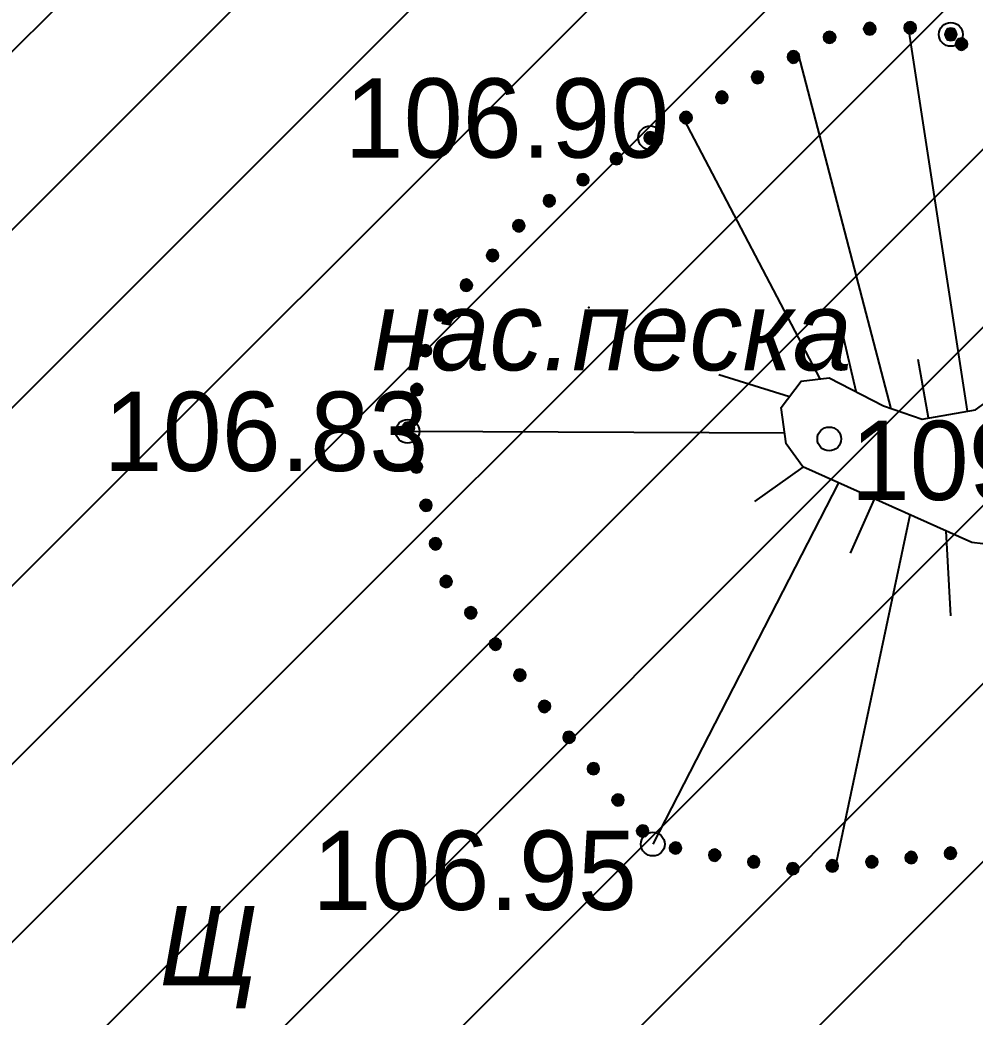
# Model space of a CAD drawing. Header units: millimetres. Extents: x 172667 to 1873135, y -274708 to 168495.
# Drawn here: x 1827015 to 1839051, y 38899 to 51469 of the extents above; entities that cross this region are included whole.
import ezdxf
from ezdxf.enums import TextEntityAlignment as Align

# ---------------------------------------------------------------- set-up
doc = ezdxf.new("R2010")
doc.units = ezdxf.units.MM
doc.layers.add('_ТОПО', color=253, linetype='Continuous')
doc.layers.add('SC007', color=7, linetype='Continuous')
doc.styles.add('1', font='', dxfattribs={"height": 0.000909972})
doc.styles.add('17', font='', dxfattribs={"height": 0.000909972})
doc.styles.add('F2', font='', dxfattribs={"height": 0.000909972})
doc.styles.get('1').set_extended_font_data('D431', italic=True)
doc.styles.get('17').set_extended_font_data('Bm431', italic=True)
doc.styles.get('F2').set_extended_font_data('D431')

# ---------------------------------------------------------------- blocks, each defined once
blk = doc.blocks.new('SYMBOL2060001')
at = {"layer": 'SC007'}
blk.add_circle((0, 0), 0.15, dxfattribs=at)

msp = doc.modelspace()

# ---------------------------------------------------------------- hatches: boundary and pattern name
h = msp.add_hatch()
h.set_pattern_fill('ANSI31', color=30, scale=500)
h.paths.add_polyline_path([(1815477.8, 83886.2), (1850035.1, 83412.2), (1849138.2, 7719.4), (1815477.8, 8078.9)])
at = {"layer": '_ТОПО', "linetype": 'ByBlock', "lineweight": -2}
for points in [[(1837726.2, 51280.1), (1837761.2, 51290.1), (1837791.2, 51320.1), (1837801.2, 51355.1), (1837791.2, 51395.1), (1837761.2, 51425.1), (1837726.2, 51435.1), (1837686.2, 51425.1), (1837661.2, 51395.1), (1837646.2, 51355.1), (1837661.2, 51320.1), (1837686.2, 51290.1)], [(1838236.2, 51295.1), (1838271.2, 51305.1), (1838301.2, 51330.1), (1838311.2, 51370.1), (1838301.2, 51410.1), (1838271.2, 51435.1), (1838236.2, 51445.1), (1838196.2, 51435.1), (1838166.2, 51410.1), (1838156.2, 51370.1), (1838166.2, 51330.1), (1838196.2, 51305.1)], [(1837216.2, 51175.1), (1837256.2, 51185.1), (1837286.2, 51210.1), (1837296.2, 51250.1), (1837286.2, 51290.1), (1837256.2, 51315.1), (1837216.2, 51325.1), (1837181.2, 51315.1), (1837151.2, 51290.1), (1837141.2, 51250.1), (1837151.2, 51210.1), (1837181.2, 51185.1)], [(1838746.2, 51210.1), (1838786.2, 51220.1), (1838811.2, 51250.1), (1838821.2, 51285.1), (1838811.2, 51325.1), (1838786.2, 51355.1), (1838746.2, 51365.1), (1838706.2, 51355.1), (1838681.2, 51325.1), (1838671.2, 51285.1), (1838681.2, 51250.1), (1838706.2, 51220.1)], [(1838881.2, 51090.1), (1838916.2, 51100.1), (1838946.2, 51125.1), (1838956.2, 51165.1), (1838946.2, 51200.1), (1838916.2, 51230.1), (1838881.2, 51240.1), (1838841.2, 51230.1), (1838816.2, 51200.1), (1838806.2, 51165.1), (1838816.2, 51125.1), (1838841.2, 51100.1)], [(1836761.2, 50925.1), (1836801.2, 50935.1), (1836831.2, 50965.1), (1836841.2, 51000.1), (1836831.2, 51040.1), (1836801.2, 51070.1), (1836761.2, 51080.1), (1836726.2, 51070.1), (1836696.2, 51040.1), (1836686.2, 51000.1), (1836696.2, 50965.1), (1836726.2, 50935.1)], [(1836311.2, 50670.1), (1836351.2, 50680.1), (1836376.2, 50710.1), (1836386.2, 50750.1), (1836376.2, 50785.1), (1836351.2, 50815.1), (1836311.2, 50825.1), (1836271.2, 50815.1), (1836246.2, 50785.1), (1836236.2, 50750.1), (1836246.2, 50710.1), (1836271.2, 50680.1)], [(1835861.2, 50415.1), (1835896.2, 50425.1), (1835926.2, 50455.1), (1835936.2, 50495.1), (1835926.2, 50530.1), (1835896.2, 50560.1), (1835861.2, 50570.1), (1835821.2, 50560.1), (1835796.2, 50530.1), (1835786.2, 50495.1), (1835796.2, 50455.1), (1835821.2, 50425.1)], [(1835411.2, 50160.1), (1835446.2, 50170.1), (1835476.2, 50200.1), (1835486.2, 50240.1), (1835476.2, 50275.1), (1835446.2, 50305.1), (1835411.2, 50315.1), (1835371.2, 50305.1), (1835341.2, 50275.1), (1835331.2, 50240.1), (1835341.2, 50200.1), (1835371.2, 50170.1)], [(1834956.2, 49910.1), (1834996.2, 49920.1), (1835021.2, 49945.1), (1835031.2, 49985.1), (1835021.2, 50020.1), (1834996.2, 50050.1), (1834956.2, 50060.1), (1834921.2, 50050.1), (1834891.2, 50020.1), (1834881.2, 49985.1), (1834891.2, 49945.1), (1834921.2, 49920.1)], [(1834956.2, 49905.1), (1834996.2, 49915.1), (1835021.2, 49945.1), (1835036.2, 49985.1), (1835021.2, 50020.1), (1834996.2, 50050.1), (1834956.2, 50060.1), (1834921.2, 50050.1), (1834891.2, 50020.1), (1834881.2, 49985.1), (1834891.2, 49945.1), (1834921.2, 49915.1)], [(1834531.2, 49645.1), (1834571.2, 49655.1), (1834596.2, 49680.1), (1834606.2, 49720.1), (1834596.2, 49755.1), (1834571.2, 49785.1), (1834531.2, 49795.1), (1834496.2, 49785.1), (1834466.2, 49755.1), (1834456.2, 49720.1), (1834466.2, 49680.1), (1834496.2, 49655.1)], [(1834111.2, 49380.1), (1834146.2, 49390.1), (1834176.2, 49415.1), (1834186.2, 49455.1), (1834176.2, 49490.1), (1834146.2, 49520.1), (1834111.2, 49530.1), (1834071.2, 49520.1), (1834046.2, 49490.1), (1834036.2, 49455.1), (1834046.2, 49415.1), (1834071.2, 49390.1)], [(1833686.2, 49115.1), (1833721.2, 49125.1), (1833751.2, 49150.1), (1833761.2, 49190.1), (1833751.2, 49225.1), (1833721.2, 49255.1), (1833686.2, 49265.1), (1833646.2, 49255.1), (1833621.2, 49225.1), (1833611.2, 49190.1), (1833621.2, 49150.1), (1833646.2, 49125.1)], [(1833301.2, 48800.1), (1833341.2, 48810.1), (1833366.2, 48835.1), (1833376.2, 48875.1), (1833366.2, 48910.1), (1833341.2, 48940.1), (1833301.2, 48950.1), (1833266.2, 48940.1), (1833236.2, 48910.1), (1833226.2, 48875.1), (1833236.2, 48835.1), (1833266.2, 48810.1)], [(1832971.2, 48425.1), (1833006.2, 48435.1), (1833036.2, 48460.1), (1833046.2, 48500.1), (1833036.2, 48535.1), (1833006.2, 48565.1), (1832971.2, 48575.1), (1832931.2, 48565.1), (1832906.2, 48535.1), (1832896.2, 48500.1), (1832906.2, 48460.1), (1832931.2, 48435.1)], [(1832641.2, 48050.1), (1832676.2, 48060.1), (1832706.2, 48085.1), (1832716.2, 48125.1), (1832706.2, 48160.1), (1832676.2, 48190.1), (1832641.2, 48200.1), (1832601.2, 48190.1), (1832576.2, 48160.1), (1832566.2, 48125.1), (1832576.2, 48085.1), (1832601.2, 48060.1)], [(1832311.2, 47675.1), (1832346.2, 47685.1), (1832376.2, 47710.1), (1832386.2, 47750.1), (1832376.2, 47785.1), (1832346.2, 47815.1), (1832311.2, 47825.1), (1832271.2, 47815.1), (1832246.2, 47785.1), (1832236.2, 47750.1), (1832246.2, 47710.1), (1832271.2, 47685.1)], [(1832126.2, 47225.1), (1832161.2, 47235.1), (1832191.2, 47260.1), (1832201.2, 47300.1), (1832191.2, 47335.1), (1832161.2, 47365.1), (1832126.2, 47375.1), (1832086.2, 47365.1), (1832061.2, 47335.1), (1832051.2, 47300.1), (1832061.2, 47260.1), (1832086.2, 47235.1)], [(1832016.2, 46735.1), (1832056.2, 46745.1), (1832081.2, 46775.1), (1832091.2, 46810.1), (1832081.2, 46850.1), (1832056.2, 46875.1), (1832016.2, 46885.1), (1831981.2, 46875.1), (1831951.2, 46850.1), (1831941.2, 46810.1), (1831951.2, 46775.1), (1831981.2, 46745.1)], [(1831911.2, 46250.1), (1831946.2, 46260.1), (1831976.2, 46285.1), (1831986.2, 46325.1), (1831976.2, 46360.1), (1831946.2, 46390.1), (1831911.2, 46400.1), (1831871.2, 46390.1), (1831846.2, 46360.1), (1831836.2, 46325.1), (1831846.2, 46285.1), (1831871.2, 46260.1)], [(1832011.2, 45760.1), (1832051.2, 45770.1), (1832076.2, 45800.1), (1832086.2, 45835.1), (1832076.2, 45875.1), (1832051.2, 45900.1), (1832011.2, 45910.1), (1831976.2, 45900.1), (1831946.2, 45875.1), (1831936.2, 45835.1), (1831946.2, 45800.1), (1831976.2, 45770.1)], [(1832131.2, 45275.1), (1832171.2, 45285.1), (1832196.2, 45315.1), (1832206.2, 45350.1), (1832196.2, 45390.1), (1832171.2, 45415.1), (1832131.2, 45425.1), (1832096.2, 45415.1), (1832066.2, 45390.1), (1832056.2, 45350.1), (1832066.2, 45315.1), (1832096.2, 45285.1)], [(1832251.2, 44790.1), (1832291.2, 44800.1), (1832316.2, 44830.1), (1832326.2, 44865.1), (1832316.2, 44905.1), (1832291.2, 44930.1), (1832251.2, 44940.1), (1832216.2, 44930.1), (1832186.2, 44905.1), (1832176.2, 44865.1), (1832186.2, 44830.1), (1832216.2, 44800.1)], [(1832386.2, 44315.1), (1832426.2, 44325.1), (1832451.2, 44350.1), (1832461.2, 44390.1), (1832451.2, 44425.1), (1832426.2, 44455.1), (1832386.2, 44465.1), (1832351.2, 44455.1), (1832321.2, 44425.1), (1832311.2, 44390.1), (1832321.2, 44350.1), (1832351.2, 44325.1)], [(1832696.2, 43920.1), (1832736.2, 43930.1), (1832761.2, 43960.1), (1832771.2, 43995.1), (1832761.2, 44035.1), (1832736.2, 44060.1), (1832696.2, 44070.1), (1832661.2, 44060.1), (1832631.2, 44035.1), (1832621.2, 43995.1), (1832631.2, 43960.1), (1832661.2, 43930.1)], [(1833006.2, 43525.1), (1833046.2, 43535.1), (1833071.2, 43565.1), (1833081.2, 43600.1), (1833071.2, 43640.1), (1833046.2, 43665.1), (1833006.2, 43675.1), (1832971.2, 43665.1), (1832941.2, 43640.1), (1832931.2, 43600.1), (1832941.2, 43565.1), (1832971.2, 43535.1)], [(1833316.2, 43135.1), (1833351.2, 43145.1), (1833381.2, 43170.1), (1833391.2, 43210.1), (1833381.2, 43245.1), (1833351.2, 43275.1), (1833316.2, 43285.1), (1833276.2, 43275.1), (1833251.2, 43245.1), (1833241.2, 43210.1), (1833251.2, 43170.1), (1833276.2, 43145.1)], [(1833626.2, 42740.1), (1833661.2, 42750.1), (1833691.2, 42780.1), (1833701.2, 42815.1), (1833691.2, 42855.1), (1833661.2, 42880.1), (1833626.2, 42890.1), (1833586.2, 42880.1), (1833561.2, 42855.1), (1833551.2, 42815.1), (1833561.2, 42780.1), (1833586.2, 42750.1)], [(1833936.2, 42350.1), (1833971.2, 42360.1), (1834001.2, 42385.1), (1834011.2, 42425.1), (1834001.2, 42460.1), (1833971.2, 42490.1), (1833936.2, 42500.1), (1833896.2, 42490.1), (1833871.2, 42460.1), (1833861.2, 42425.1), (1833871.2, 42385.1), (1833896.2, 42360.1)], [(1834241.2, 41955.1), (1834281.2, 41965.1), (1834306.2, 41990.1), (1834316.2, 42030.1), (1834306.2, 42065.1), (1834281.2, 42095.1), (1834241.2, 42105.1), (1834206.2, 42095.1), (1834176.2, 42065.1), (1834166.2, 42030.1), (1834176.2, 41990.1), (1834206.2, 41965.1)], [(1834551.2, 41560.1), (1834591.2, 41570.1), (1834616.2, 41600.1), (1834626.2, 41635.1), (1834616.2, 41675.1), (1834591.2, 41700.1), (1834551.2, 41710.1), (1834516.2, 41700.1), (1834486.2, 41675.1), (1834476.2, 41635.1), (1834486.2, 41600.1), (1834516.2, 41570.1)], [(1834861.2, 41170.1), (1834901.2, 41180.1), (1834926.2, 41205.1), (1834936.2, 41245.1), (1834926.2, 41280.1), (1834901.2, 41310.1), (1834861.2, 41320.1), (1834826.2, 41310.1), (1834796.2, 41280.1), (1834786.2, 41245.1), (1834796.2, 41205.1), (1834826.2, 41180.1)], [(1835276.2, 40955.1), (1835316.2, 40965.1), (1835341.2, 40990.1), (1835351.2, 41030.1), (1835341.2, 41065.1), (1835316.2, 41095.1), (1835276.2, 41105.1), (1835241.2, 41095.1), (1835211.2, 41065.1), (1835201.2, 41030.1), (1835211.2, 40990.1), (1835241.2, 40965.1)], [(1835771.2, 40865.1), (1835806.2, 40875.1), (1835836.2, 40905.1), (1835846.2, 40940.1), (1835836.2, 40980.1), (1835806.2, 41005.1), (1835771.2, 41015.1), (1835731.2, 41005.1), (1835706.2, 40980.1), (1835696.2, 40940.1), (1835706.2, 40905.1), (1835731.2, 40875.1)], [(1838246.2, 40835.1), (1838286.2, 40845.1), (1838311.2, 40870.1), (1838321.2, 40910.1), (1838311.2, 40945.1), (1838286.2, 40975.1), (1838246.2, 40985.1), (1838211.2, 40975.1), (1838181.2, 40945.1), (1838171.2, 40910.1), (1838181.2, 40870.1), (1838211.2, 40845.1)], [(1838741.2, 40890.1), (1838781.2, 40900.1), (1838806.2, 40925.1), (1838816.2, 40965.1), (1838806.2, 41000.1), (1838781.2, 41030.1), (1838741.2, 41040.1), (1838706.2, 41030.1), (1838676.2, 41000.1), (1838666.2, 40965.1), (1838676.2, 40925.1), (1838706.2, 40900.1)], [(1836261.2, 40780.1), (1836301.2, 40790.1), (1836326.2, 40820.1), (1836336.2, 40855.1), (1836326.2, 40895.1), (1836301.2, 40920.1), (1836261.2, 40930.1), (1836226.2, 40920.1), (1836196.2, 40895.1), (1836186.2, 40855.1), (1836196.2, 40820.1), (1836226.2, 40790.1)], [(1837251.2, 40730.1), (1837291.2, 40740.1), (1837316.2, 40765.1), (1837326.2, 40805.1), (1837316.2, 40840.1), (1837291.2, 40870.1), (1837251.2, 40880.1), (1837216.2, 40870.1), (1837186.2, 40840.1), (1837176.2, 40805.1), (1837186.2, 40765.1), (1837216.2, 40740.1)], [(1837751.2, 40780.1), (1837786.2, 40790.1), (1837816.2, 40820.1), (1837826.2, 40855.1), (1837816.2, 40895.1), (1837786.2, 40920.1), (1837751.2, 40930.1), (1837711.2, 40920.1), (1837686.2, 40895.1), (1837676.2, 40855.1), (1837686.2, 40820.1), (1837711.2, 40790.1)], [(1836756.2, 40695.1), (1836791.2, 40705.1), (1836821.2, 40730.1), (1836831.2, 40770.1), (1836821.2, 40805.1), (1836791.2, 40835.1), (1836756.2, 40845.1), (1836716.2, 40835.1), (1836691.2, 40805.1), (1836681.2, 40770.1), (1836691.2, 40730.1), (1836716.2, 40705.1)]]:
    msp.add_hatch(color=8, dxfattribs=at).paths.add_polyline_path(points)

# ---------------------------------------------------------------- linework, layer by layer
at = {"layer": '_ТОПО', "color": 8, "linetype": 'ByBlock', "lineweight": -2}
for p, q in [((1838956.4, 46538.3, 109054.7), (1838211.6, 51373.8, 109054.7)), ((1837996.4, 46568.3, 109054.7), (1836824.5, 51037, 109054.7)), ((1837101.4, 46943.3, 109054.7), (1835379.5, 50221.5, 109054.7)), ((1837551.4, 46783.3, 109054.7), (1837370.3, 47577.7, 109054.7)), ((1838466.4, 46453.3, 109054.7), (1838336.4, 47188.3, 109054.7)), ((1836711.4, 46718.3, 109054.7), (1835822.5, 46993.6, 109054.7)), ((1836651.4, 46258.3, 109054.7), (1831900.2, 46283.1, 109054.7)), ((1836881.4, 45833.3, 109054.7), (1836271.4, 45398.3, 109054.7)), ((1837331.4, 45633.3, 109054.7), (1834990.2, 41080.1, 109054.7)), ((1837781.4, 45428.3, 109054.7), (1837476.4, 44748.3, 109054.7)), ((1838231.4, 45228.3, 109054.7), (1837291.5, 40807.7, 109054.7)), ((1838681.4, 45028.3, 109054.7), (1838742.9, 43956.4, 109054.7))]:
    msp.add_line(p, q, dxfattribs=at)
at = {"layer": '_ТОПО', "color": 8, "linetype": 'ByBlock', "lineweight": -2, "flags": 128}
for points, elevation in [([(1837726.2, 51280.1), (1837761.2, 51290.1), (1837791.2, 51320.1), (1837801.2, 51355.1), (1837791.2, 51395.1), (1837761.2, 51425.1), (1837726.2, 51435.1), (1837686.2, 51425.1), (1837661.2, 51395.1), (1837646.2, 51355.1), (1837661.2, 51320.1), (1837686.2, 51290.1), (1837726.2, 51280.1)], 107267.8), ([(1837726.2, 51280.1), (1837761.2, 51290.1), (1837791.2, 51320.1), (1837801.2, 51355.1), (1837791.2, 51395.1), (1837761.2, 51425.1), (1837726.2, 51435.1), (1837686.2, 51425.1), (1837661.2, 51395.1), (1837646.2, 51355.1), (1837661.2, 51320.1), (1837686.2, 51290.1), (1837726.2, 51280.1)], 107267.8), ([(1838236.2, 51295.1), (1838271.2, 51305.1), (1838301.2, 51330.1), (1838311.2, 51370.1), (1838301.2, 51410.1), (1838271.2, 51435.1), (1838236.2, 51445.1), (1838196.2, 51435.1), (1838166.2, 51410.1), (1838156.2, 51370.1), (1838166.2, 51330.1), (1838196.2, 51305.1), (1838236.2, 51295.1)], 107267.8), ([(1838236.2, 51295.1), (1838271.2, 51305.1), (1838301.2, 51330.1), (1838311.2, 51370.1), (1838301.2, 51410.1), (1838271.2, 51435.1), (1838236.2, 51445.1), (1838196.2, 51435.1), (1838166.2, 51410.1), (1838156.2, 51370.1), (1838166.2, 51330.1), (1838196.2, 51305.1), (1838236.2, 51295.1)], 107267.8), ([(1837216.2, 51175.1), (1837256.2, 51185.1), (1837286.2, 51210.1), (1837296.2, 51250.1), (1837286.2, 51290.1), (1837256.2, 51315.1), (1837216.2, 51325.1), (1837181.2, 51315.1), (1837151.2, 51290.1), (1837141.2, 51250.1), (1837151.2, 51210.1), (1837181.2, 51185.1), (1837216.2, 51175.1)], 107267.8), ([(1837216.2, 51175.1), (1837256.2, 51185.1), (1837286.2, 51210.1), (1837296.2, 51250.1), (1837286.2, 51290.1), (1837256.2, 51315.1), (1837216.2, 51325.1), (1837181.2, 51315.1), (1837151.2, 51290.1), (1837141.2, 51250.1), (1837151.2, 51210.1), (1837181.2, 51185.1), (1837216.2, 51175.1)], 107267.8), ([(1838746.2, 51210.1), (1838786.2, 51220.1), (1838811.2, 51250.1), (1838821.2, 51285.1), (1838811.2, 51325.1), (1838786.2, 51355.1), (1838746.2, 51365.1), (1838706.2, 51355.1), (1838681.2, 51325.1), (1838671.2, 51285.1), (1838681.2, 51250.1), (1838706.2, 51220.1), (1838746.2, 51210.1)], 107267.8), ([(1838746.2, 51210.1), (1838786.2, 51220.1), (1838811.2, 51250.1), (1838821.2, 51285.1), (1838811.2, 51325.1), (1838786.2, 51355.1), (1838746.2, 51365.1), (1838706.2, 51355.1), (1838681.2, 51325.1), (1838671.2, 51285.1), (1838681.2, 51250.1), (1838706.2, 51220.1), (1838746.2, 51210.1)], 107267.8), ([(1838881.2, 51090.1), (1838916.2, 51100.1), (1838946.2, 51125.1), (1838956.2, 51165.1), (1838946.2, 51200.1), (1838916.2, 51230.1), (1838881.2, 51240.1), (1838841.2, 51230.1), (1838816.2, 51200.1), (1838806.2, 51165.1), (1838816.2, 51125.1), (1838841.2, 51100.1), (1838881.2, 51090.1)], 104684.4), ([(1838881.2, 51090.1), (1838916.2, 51100.1), (1838946.2, 51125.1), (1838956.2, 51165.1), (1838946.2, 51200.1), (1838916.2, 51230.1), (1838881.2, 51240.1), (1838841.2, 51230.1), (1838816.2, 51200.1), (1838806.2, 51165.1), (1838816.2, 51125.1), (1838841.2, 51100.1), (1838881.2, 51090.1)], 104684.4), ([(1836761.2, 50925.1), (1836801.2, 50935.1), (1836831.2, 50965.1), (1836841.2, 51000.1), (1836831.2, 51040.1), (1836801.2, 51070.1), (1836761.2, 51080.1), (1836726.2, 51070.1), (1836696.2, 51040.1), (1836686.2, 51000.1), (1836696.2, 50965.1), (1836726.2, 50935.1), (1836761.2, 50925.1)], 107267.8), ([(1836761.2, 50925.1), (1836801.2, 50935.1), (1836831.2, 50965.1), (1836841.2, 51000.1), (1836831.2, 51040.1), (1836801.2, 51070.1), (1836761.2, 51080.1), (1836726.2, 51070.1), (1836696.2, 51040.1), (1836686.2, 51000.1), (1836696.2, 50965.1), (1836726.2, 50935.1), (1836761.2, 50925.1)], 107267.8), ([(1836311.2, 50670.1), (1836351.2, 50680.1), (1836376.2, 50710.1), (1836386.2, 50750.1), (1836376.2, 50785.1), (1836351.2, 50815.1), (1836311.2, 50825.1), (1836271.2, 50815.1), (1836246.2, 50785.1), (1836236.2, 50750.1), (1836246.2, 50710.1), (1836271.2, 50680.1), (1836311.2, 50670.1)], 107267.8), ([(1836311.2, 50670.1), (1836351.2, 50680.1), (1836376.2, 50710.1), (1836386.2, 50750.1), (1836376.2, 50785.1), (1836351.2, 50815.1), (1836311.2, 50825.1), (1836271.2, 50815.1), (1836246.2, 50785.1), (1836236.2, 50750.1), (1836246.2, 50710.1), (1836271.2, 50680.1), (1836311.2, 50670.1)], 107267.8), ([(1835861.2, 50415.1), (1835896.2, 50425.1), (1835926.2, 50455.1), (1835936.2, 50495.1), (1835926.2, 50530.1), (1835896.2, 50560.1), (1835861.2, 50570.1), (1835821.2, 50560.1), (1835796.2, 50530.1), (1835786.2, 50495.1), (1835796.2, 50455.1), (1835821.2, 50425.1), (1835861.2, 50415.1)], 107267.8), ([(1835861.2, 50415.1), (1835896.2, 50425.1), (1835926.2, 50455.1), (1835936.2, 50495.1), (1835926.2, 50530.1), (1835896.2, 50560.1), (1835861.2, 50570.1), (1835821.2, 50560.1), (1835796.2, 50530.1), (1835786.2, 50495.1), (1835796.2, 50455.1), (1835821.2, 50425.1), (1835861.2, 50415.1)], 107267.8), ([(1835411.2, 50160.1), (1835446.2, 50170.1), (1835476.2, 50200.1), (1835486.2, 50240.1), (1835476.2, 50275.1), (1835446.2, 50305.1), (1835411.2, 50315.1), (1835371.2, 50305.1), (1835341.2, 50275.1), (1835331.2, 50240.1), (1835341.2, 50200.1), (1835371.2, 50170.1), (1835411.2, 50160.1)], 107267.8), ([(1835411.2, 50160.1), (1835446.2, 50170.1), (1835476.2, 50200.1), (1835486.2, 50240.1), (1835476.2, 50275.1), (1835446.2, 50305.1), (1835411.2, 50315.1), (1835371.2, 50305.1), (1835341.2, 50275.1), (1835331.2, 50240.1), (1835341.2, 50200.1), (1835371.2, 50170.1), (1835411.2, 50160.1)], 107267.8), ([(1834956.2, 49910.1), (1834996.2, 49920.1), (1835021.2, 49945.1), (1835031.2, 49985.1), (1835021.2, 50020.1), (1834996.2, 50050.1), (1834956.2, 50060.1), (1834921.2, 50050.1), (1834891.2, 50020.1), (1834881.2, 49985.1), (1834891.2, 49945.1), (1834921.2, 49920.1), (1834956.2, 49910.1)], 107671.9), ([(1834956.2, 49910.1), (1834996.2, 49920.1), (1835021.2, 49945.1), (1835031.2, 49985.1), (1835021.2, 50020.1), (1834996.2, 50050.1), (1834956.2, 50060.1), (1834921.2, 50050.1), (1834891.2, 50020.1), (1834881.2, 49985.1), (1834891.2, 49945.1), (1834921.2, 49920.1), (1834956.2, 49910.1)], 107671.9), ([(1834956.2, 49905.1), (1834996.2, 49915.1), (1835021.2, 49945.1), (1835036.2, 49985.1), (1835021.2, 50020.1), (1834996.2, 50050.1), (1834956.2, 50060.1), (1834921.2, 50050.1), (1834891.2, 50020.1), (1834881.2, 49985.1), (1834891.2, 49945.1), (1834921.2, 49915.1), (1834956.2, 49905.1)], 107267.8), ([(1834956.2, 49905.1), (1834996.2, 49915.1), (1835021.2, 49945.1), (1835036.2, 49985.1), (1835021.2, 50020.1), (1834996.2, 50050.1), (1834956.2, 50060.1), (1834921.2, 50050.1), (1834891.2, 50020.1), (1834881.2, 49985.1), (1834891.2, 49945.1), (1834921.2, 49915.1), (1834956.2, 49905.1)], 107267.8), ([(1834531.2, 49645.1), (1834571.2, 49655.1), (1834596.2, 49680.1), (1834606.2, 49720.1), (1834596.2, 49755.1), (1834571.2, 49785.1), (1834531.2, 49795.1), (1834496.2, 49785.1), (1834466.2, 49755.1), (1834456.2, 49720.1), (1834466.2, 49680.1), (1834496.2, 49655.1), (1834531.2, 49645.1)], 107671.9), ([(1834531.2, 49645.1), (1834571.2, 49655.1), (1834596.2, 49680.1), (1834606.2, 49720.1), (1834596.2, 49755.1), (1834571.2, 49785.1), (1834531.2, 49795.1), (1834496.2, 49785.1), (1834466.2, 49755.1), (1834456.2, 49720.1), (1834466.2, 49680.1), (1834496.2, 49655.1), (1834531.2, 49645.1)], 107671.9), ([(1834111.2, 49380.1), (1834146.2, 49390.1), (1834176.2, 49415.1), (1834186.2, 49455.1), (1834176.2, 49490.1), (1834146.2, 49520.1), (1834111.2, 49530.1), (1834071.2, 49520.1), (1834046.2, 49490.1), (1834036.2, 49455.1), (1834046.2, 49415.1), (1834071.2, 49390.1), (1834111.2, 49380.1)], 107671.9), ([(1834111.2, 49380.1), (1834146.2, 49390.1), (1834176.2, 49415.1), (1834186.2, 49455.1), (1834176.2, 49490.1), (1834146.2, 49520.1), (1834111.2, 49530.1), (1834071.2, 49520.1), (1834046.2, 49490.1), (1834036.2, 49455.1), (1834046.2, 49415.1), (1834071.2, 49390.1), (1834111.2, 49380.1)], 107671.9), ([(1833686.2, 49115.1), (1833721.2, 49125.1), (1833751.2, 49150.1), (1833761.2, 49190.1), (1833751.2, 49225.1), (1833721.2, 49255.1), (1833686.2, 49265.1), (1833646.2, 49255.1), (1833621.2, 49225.1), (1833611.2, 49190.1), (1833621.2, 49150.1), (1833646.2, 49125.1), (1833686.2, 49115.1)], 107671.9), ([(1833686.2, 49115.1), (1833721.2, 49125.1), (1833751.2, 49150.1), (1833761.2, 49190.1), (1833751.2, 49225.1), (1833721.2, 49255.1), (1833686.2, 49265.1), (1833646.2, 49255.1), (1833621.2, 49225.1), (1833611.2, 49190.1), (1833621.2, 49150.1), (1833646.2, 49125.1), (1833686.2, 49115.1)], 107671.9), ([(1833301.2, 48800.1), (1833341.2, 48810.1), (1833366.2, 48835.1), (1833376.2, 48875.1), (1833366.2, 48910.1), (1833341.2, 48940.1), (1833301.2, 48950.1), (1833266.2, 48940.1), (1833236.2, 48910.1), (1833226.2, 48875.1), (1833236.2, 48835.1), (1833266.2, 48810.1), (1833301.2, 48800.1)], 107671.9), ([(1833301.2, 48800.1), (1833341.2, 48810.1), (1833366.2, 48835.1), (1833376.2, 48875.1), (1833366.2, 48910.1), (1833341.2, 48940.1), (1833301.2, 48950.1), (1833266.2, 48940.1), (1833236.2, 48910.1), (1833226.2, 48875.1), (1833236.2, 48835.1), (1833266.2, 48810.1), (1833301.2, 48800.1)], 107671.9), ([(1832971.2, 48425.1), (1833006.2, 48435.1), (1833036.2, 48460.1), (1833046.2, 48500.1), (1833036.2, 48535.1), (1833006.2, 48565.1), (1832971.2, 48575.1), (1832931.2, 48565.1), (1832906.2, 48535.1), (1832896.2, 48500.1), (1832906.2, 48460.1), (1832931.2, 48435.1), (1832971.2, 48425.1)], 107671.9), ([(1832971.2, 48425.1), (1833006.2, 48435.1), (1833036.2, 48460.1), (1833046.2, 48500.1), (1833036.2, 48535.1), (1833006.2, 48565.1), (1832971.2, 48575.1), (1832931.2, 48565.1), (1832906.2, 48535.1), (1832896.2, 48500.1), (1832906.2, 48460.1), (1832931.2, 48435.1), (1832971.2, 48425.1)], 107671.9), ([(1832641.2, 48050.1), (1832676.2, 48060.1), (1832706.2, 48085.1), (1832716.2, 48125.1), (1832706.2, 48160.1), (1832676.2, 48190.1), (1832641.2, 48200.1), (1832601.2, 48190.1), (1832576.2, 48160.1), (1832566.2, 48125.1), (1832576.2, 48085.1), (1832601.2, 48060.1), (1832641.2, 48050.1)], 107671.9), ([(1832641.2, 48050.1), (1832676.2, 48060.1), (1832706.2, 48085.1), (1832716.2, 48125.1), (1832706.2, 48160.1), (1832676.2, 48190.1), (1832641.2, 48200.1), (1832601.2, 48190.1), (1832576.2, 48160.1), (1832566.2, 48125.1), (1832576.2, 48085.1), (1832601.2, 48060.1), (1832641.2, 48050.1)], 107671.9), ([(1832311.2, 47675.1), (1832346.2, 47685.1), (1832376.2, 47710.1), (1832386.2, 47750.1), (1832376.2, 47785.1), (1832346.2, 47815.1), (1832311.2, 47825.1), (1832271.2, 47815.1), (1832246.2, 47785.1), (1832236.2, 47750.1), (1832246.2, 47710.1), (1832271.2, 47685.1), (1832311.2, 47675.1)], 107671.9), ([(1832311.2, 47675.1), (1832346.2, 47685.1), (1832376.2, 47710.1), (1832386.2, 47750.1), (1832376.2, 47785.1), (1832346.2, 47815.1), (1832311.2, 47825.1), (1832271.2, 47815.1), (1832246.2, 47785.1), (1832236.2, 47750.1), (1832246.2, 47710.1), (1832271.2, 47685.1), (1832311.2, 47675.1)], 107671.9), ([(1836880, 45834.3), (1836671.9, 46125.6), (1836609.5, 46583.4), (1836859.2, 46916.3), (1837212.9, 46957.9), (1837899.6, 46604.2), (1838384.2, 46437.1), (1839056.9, 46555.6), (1839585.1, 46937.1), (1840105.3, 47290.9), (1840604.7, 47490.1), (1840956.4, 47454.8), (1841262.2, 47339.1), (1841645.1, 46978.7), (1842123.3, 46409.5), (1842123.7, 45896.7), (1841991.9, 45445.8), (1841707.5, 45126.8), (1841154.2, 44929.1), (1840063.7, 44752.3), (1839705.5, 44795.8), (1839011.2, 44880.1), (1836880, 45834.3)], 109054.7), ([(1832126.2, 47225.1), (1832161.2, 47235.1), (1832191.2, 47260.1), (1832201.2, 47300.1), (1832191.2, 47335.1), (1832161.2, 47365.1), (1832126.2, 47375.1), (1832086.2, 47365.1), (1832061.2, 47335.1), (1832051.2, 47300.1), (1832061.2, 47260.1), (1832086.2, 47235.1), (1832126.2, 47225.1)], 107671.9), ([(1832126.2, 47225.1), (1832161.2, 47235.1), (1832191.2, 47260.1), (1832201.2, 47300.1), (1832191.2, 47335.1), (1832161.2, 47365.1), (1832126.2, 47375.1), (1832086.2, 47365.1), (1832061.2, 47335.1), (1832051.2, 47300.1), (1832061.2, 47260.1), (1832086.2, 47235.1), (1832126.2, 47225.1)], 107671.9), ([(1832016.2, 46735.1), (1832056.2, 46745.1), (1832081.2, 46775.1), (1832091.2, 46810.1), (1832081.2, 46850.1), (1832056.2, 46875.1), (1832016.2, 46885.1), (1831981.2, 46875.1), (1831951.2, 46850.1), (1831941.2, 46810.1), (1831951.2, 46775.1), (1831981.2, 46745.1), (1832016.2, 46735.1)], 107671.9), ([(1832016.2, 46735.1), (1832056.2, 46745.1), (1832081.2, 46775.1), (1832091.2, 46810.1), (1832081.2, 46850.1), (1832056.2, 46875.1), (1832016.2, 46885.1), (1831981.2, 46875.1), (1831951.2, 46850.1), (1831941.2, 46810.1), (1831951.2, 46775.1), (1831981.2, 46745.1), (1832016.2, 46735.1)], 107671.9), ([(1831911.2, 46250.1), (1831946.2, 46260.1), (1831976.2, 46285.1), (1831986.2, 46325.1), (1831976.2, 46360.1), (1831946.2, 46390.1), (1831911.2, 46400.1), (1831871.2, 46390.1), (1831846.2, 46360.1), (1831836.2, 46325.1), (1831846.2, 46285.1), (1831871.2, 46260.1), (1831911.2, 46250.1)], 107671.9), ([(1831911.2, 46250.1), (1831946.2, 46260.1), (1831976.2, 46285.1), (1831986.2, 46325.1), (1831976.2, 46360.1), (1831946.2, 46390.1), (1831911.2, 46400.1), (1831871.2, 46390.1), (1831846.2, 46360.1), (1831836.2, 46325.1), (1831846.2, 46285.1), (1831871.2, 46260.1), (1831911.2, 46250.1)], 107671.9), ([(1832011.2, 45760.1), (1832051.2, 45770.1), (1832076.2, 45800.1), (1832086.2, 45835.1), (1832076.2, 45875.1), (1832051.2, 45900.1), (1832011.2, 45910.1), (1831976.2, 45900.1), (1831946.2, 45875.1), (1831936.2, 45835.1), (1831946.2, 45800.1), (1831976.2, 45770.1), (1832011.2, 45760.1)], 107671.9), ([(1832011.2, 45760.1), (1832051.2, 45770.1), (1832076.2, 45800.1), (1832086.2, 45835.1), (1832076.2, 45875.1), (1832051.2, 45900.1), (1832011.2, 45910.1), (1831976.2, 45900.1), (1831946.2, 45875.1), (1831936.2, 45835.1), (1831946.2, 45800.1), (1831976.2, 45770.1), (1832011.2, 45760.1)], 107671.9), ([(1832131.2, 45275.1), (1832171.2, 45285.1), (1832196.2, 45315.1), (1832206.2, 45350.1), (1832196.2, 45390.1), (1832171.2, 45415.1), (1832131.2, 45425.1), (1832096.2, 45415.1), (1832066.2, 45390.1), (1832056.2, 45350.1), (1832066.2, 45315.1), (1832096.2, 45285.1), (1832131.2, 45275.1)], 107671.9), ([(1832131.2, 45275.1), (1832171.2, 45285.1), (1832196.2, 45315.1), (1832206.2, 45350.1), (1832196.2, 45390.1), (1832171.2, 45415.1), (1832131.2, 45425.1), (1832096.2, 45415.1), (1832066.2, 45390.1), (1832056.2, 45350.1), (1832066.2, 45315.1), (1832096.2, 45285.1), (1832131.2, 45275.1)], 107671.9), ([(1832251.2, 44790.1), (1832291.2, 44800.1), (1832316.2, 44830.1), (1832326.2, 44865.1), (1832316.2, 44905.1), (1832291.2, 44930.1), (1832251.2, 44940.1), (1832216.2, 44930.1), (1832186.2, 44905.1), (1832176.2, 44865.1), (1832186.2, 44830.1), (1832216.2, 44800.1), (1832251.2, 44790.1)], 107671.9), ([(1832251.2, 44790.1), (1832291.2, 44800.1), (1832316.2, 44830.1), (1832326.2, 44865.1), (1832316.2, 44905.1), (1832291.2, 44930.1), (1832251.2, 44940.1), (1832216.2, 44930.1), (1832186.2, 44905.1), (1832176.2, 44865.1), (1832186.2, 44830.1), (1832216.2, 44800.1), (1832251.2, 44790.1)], 107671.9), ([(1832386.2, 44315.1), (1832426.2, 44325.1), (1832451.2, 44350.1), (1832461.2, 44390.1), (1832451.2, 44425.1), (1832426.2, 44455.1), (1832386.2, 44465.1), (1832351.2, 44455.1), (1832321.2, 44425.1), (1832311.2, 44390.1), (1832321.2, 44350.1), (1832351.2, 44325.1), (1832386.2, 44315.1)], 107671.9), ([(1832386.2, 44315.1), (1832426.2, 44325.1), (1832451.2, 44350.1), (1832461.2, 44390.1), (1832451.2, 44425.1), (1832426.2, 44455.1), (1832386.2, 44465.1), (1832351.2, 44455.1), (1832321.2, 44425.1), (1832311.2, 44390.1), (1832321.2, 44350.1), (1832351.2, 44325.1), (1832386.2, 44315.1)], 107671.9), ([(1832696.2, 43920.1), (1832736.2, 43930.1), (1832761.2, 43960.1), (1832771.2, 43995.1), (1832761.2, 44035.1), (1832736.2, 44060.1), (1832696.2, 44070.1), (1832661.2, 44060.1), (1832631.2, 44035.1), (1832621.2, 43995.1), (1832631.2, 43960.1), (1832661.2, 43930.1), (1832696.2, 43920.1)], 107671.9), ([(1832696.2, 43920.1), (1832736.2, 43930.1), (1832761.2, 43960.1), (1832771.2, 43995.1), (1832761.2, 44035.1), (1832736.2, 44060.1), (1832696.2, 44070.1), (1832661.2, 44060.1), (1832631.2, 44035.1), (1832621.2, 43995.1), (1832631.2, 43960.1), (1832661.2, 43930.1), (1832696.2, 43920.1)], 107671.9), ([(1833006.2, 43525.1), (1833046.2, 43535.1), (1833071.2, 43565.1), (1833081.2, 43600.1), (1833071.2, 43640.1), (1833046.2, 43665.1), (1833006.2, 43675.1), (1832971.2, 43665.1), (1832941.2, 43640.1), (1832931.2, 43600.1), (1832941.2, 43565.1), (1832971.2, 43535.1), (1833006.2, 43525.1)], 107671.9), ([(1833006.2, 43525.1), (1833046.2, 43535.1), (1833071.2, 43565.1), (1833081.2, 43600.1), (1833071.2, 43640.1), (1833046.2, 43665.1), (1833006.2, 43675.1), (1832971.2, 43665.1), (1832941.2, 43640.1), (1832931.2, 43600.1), (1832941.2, 43565.1), (1832971.2, 43535.1), (1833006.2, 43525.1)], 107671.9), ([(1833316.2, 43135.1), (1833351.2, 43145.1), (1833381.2, 43170.1), (1833391.2, 43210.1), (1833381.2, 43245.1), (1833351.2, 43275.1), (1833316.2, 43285.1), (1833276.2, 43275.1), (1833251.2, 43245.1), (1833241.2, 43210.1), (1833251.2, 43170.1), (1833276.2, 43145.1), (1833316.2, 43135.1)], 107671.9), ([(1833316.2, 43135.1), (1833351.2, 43145.1), (1833381.2, 43170.1), (1833391.2, 43210.1), (1833381.2, 43245.1), (1833351.2, 43275.1), (1833316.2, 43285.1), (1833276.2, 43275.1), (1833251.2, 43245.1), (1833241.2, 43210.1), (1833251.2, 43170.1), (1833276.2, 43145.1), (1833316.2, 43135.1)], 107671.9), ([(1833626.2, 42740.1), (1833661.2, 42750.1), (1833691.2, 42780.1), (1833701.2, 42815.1), (1833691.2, 42855.1), (1833661.2, 42880.1), (1833626.2, 42890.1), (1833586.2, 42880.1), (1833561.2, 42855.1), (1833551.2, 42815.1), (1833561.2, 42780.1), (1833586.2, 42750.1), (1833626.2, 42740.1)], 107671.9), ([(1833626.2, 42740.1), (1833661.2, 42750.1), (1833691.2, 42780.1), (1833701.2, 42815.1), (1833691.2, 42855.1), (1833661.2, 42880.1), (1833626.2, 42890.1), (1833586.2, 42880.1), (1833561.2, 42855.1), (1833551.2, 42815.1), (1833561.2, 42780.1), (1833586.2, 42750.1), (1833626.2, 42740.1)], 107671.9), ([(1833936.2, 42350.1), (1833971.2, 42360.1), (1834001.2, 42385.1), (1834011.2, 42425.1), (1834001.2, 42460.1), (1833971.2, 42490.1), (1833936.2, 42500.1), (1833896.2, 42490.1), (1833871.2, 42460.1), (1833861.2, 42425.1), (1833871.2, 42385.1), (1833896.2, 42360.1), (1833936.2, 42350.1)], 107671.9), ([(1833936.2, 42350.1), (1833971.2, 42360.1), (1834001.2, 42385.1), (1834011.2, 42425.1), (1834001.2, 42460.1), (1833971.2, 42490.1), (1833936.2, 42500.1), (1833896.2, 42490.1), (1833871.2, 42460.1), (1833861.2, 42425.1), (1833871.2, 42385.1), (1833896.2, 42360.1), (1833936.2, 42350.1)], 107671.9), ([(1834241.2, 41955.1), (1834281.2, 41965.1), (1834306.2, 41990.1), (1834316.2, 42030.1), (1834306.2, 42065.1), (1834281.2, 42095.1), (1834241.2, 42105.1), (1834206.2, 42095.1), (1834176.2, 42065.1), (1834166.2, 42030.1), (1834176.2, 41990.1), (1834206.2, 41965.1), (1834241.2, 41955.1)], 107671.9), ([(1834241.2, 41955.1), (1834281.2, 41965.1), (1834306.2, 41990.1), (1834316.2, 42030.1), (1834306.2, 42065.1), (1834281.2, 42095.1), (1834241.2, 42105.1), (1834206.2, 42095.1), (1834176.2, 42065.1), (1834166.2, 42030.1), (1834176.2, 41990.1), (1834206.2, 41965.1), (1834241.2, 41955.1)], 107671.9), ([(1834551.2, 41560.1), (1834591.2, 41570.1), (1834616.2, 41600.1), (1834626.2, 41635.1), (1834616.2, 41675.1), (1834591.2, 41700.1), (1834551.2, 41710.1), (1834516.2, 41700.1), (1834486.2, 41675.1), (1834476.2, 41635.1), (1834486.2, 41600.1), (1834516.2, 41570.1), (1834551.2, 41560.1)], 107671.9), ([(1834551.2, 41560.1), (1834591.2, 41570.1), (1834616.2, 41600.1), (1834626.2, 41635.1), (1834616.2, 41675.1), (1834591.2, 41700.1), (1834551.2, 41710.1), (1834516.2, 41700.1), (1834486.2, 41675.1), (1834476.2, 41635.1), (1834486.2, 41600.1), (1834516.2, 41570.1), (1834551.2, 41560.1)], 107671.9), ([(1834861.2, 41170.1), (1834901.2, 41180.1), (1834926.2, 41205.1), (1834936.2, 41245.1), (1834926.2, 41280.1), (1834901.2, 41310.1), (1834861.2, 41320.1), (1834826.2, 41310.1), (1834796.2, 41280.1), (1834786.2, 41245.1), (1834796.2, 41205.1), (1834826.2, 41180.1), (1834861.2, 41170.1)], 107671.9), ([(1834861.2, 41170.1), (1834901.2, 41180.1), (1834926.2, 41205.1), (1834936.2, 41245.1), (1834926.2, 41280.1), (1834901.2, 41310.1), (1834861.2, 41320.1), (1834826.2, 41310.1), (1834796.2, 41280.1), (1834786.2, 41245.1), (1834796.2, 41205.1), (1834826.2, 41180.1), (1834861.2, 41170.1)], 107671.9), ([(1835276.2, 40955.1), (1835316.2, 40965.1), (1835341.2, 40990.1), (1835351.2, 41030.1), (1835341.2, 41065.1), (1835316.2, 41095.1), (1835276.2, 41105.1), (1835241.2, 41095.1), (1835211.2, 41065.1), (1835201.2, 41030.1), (1835211.2, 40990.1), (1835241.2, 40965.1), (1835276.2, 40955.1)], 107671.9), ([(1835276.2, 40955.1), (1835316.2, 40965.1), (1835341.2, 40990.1), (1835351.2, 41030.1), (1835341.2, 41065.1), (1835316.2, 41095.1), (1835276.2, 41105.1), (1835241.2, 41095.1), (1835211.2, 41065.1), (1835201.2, 41030.1), (1835211.2, 40990.1), (1835241.2, 40965.1), (1835276.2, 40955.1)], 107671.9), ([(1835771.2, 40865.1), (1835806.2, 40875.1), (1835836.2, 40905.1), (1835846.2, 40940.1), (1835836.2, 40980.1), (1835806.2, 41005.1), (1835771.2, 41015.1), (1835731.2, 41005.1), (1835706.2, 40980.1), (1835696.2, 40940.1), (1835706.2, 40905.1), (1835731.2, 40875.1), (1835771.2, 40865.1)], 107671.9), ([(1835771.2, 40865.1), (1835806.2, 40875.1), (1835836.2, 40905.1), (1835846.2, 40940.1), (1835836.2, 40980.1), (1835806.2, 41005.1), (1835771.2, 41015.1), (1835731.2, 41005.1), (1835706.2, 40980.1), (1835696.2, 40940.1), (1835706.2, 40905.1), (1835731.2, 40875.1), (1835771.2, 40865.1)], 107671.9), ([(1838246.2, 40835.1), (1838286.2, 40845.1), (1838311.2, 40870.1), (1838321.2, 40910.1), (1838311.2, 40945.1), (1838286.2, 40975.1), (1838246.2, 40985.1), (1838211.2, 40975.1), (1838181.2, 40945.1), (1838171.2, 40910.1), (1838181.2, 40870.1), (1838211.2, 40845.1), (1838246.2, 40835.1)], 107671.9), ([(1838246.2, 40835.1), (1838286.2, 40845.1), (1838311.2, 40870.1), (1838321.2, 40910.1), (1838311.2, 40945.1), (1838286.2, 40975.1), (1838246.2, 40985.1), (1838211.2, 40975.1), (1838181.2, 40945.1), (1838171.2, 40910.1), (1838181.2, 40870.1), (1838211.2, 40845.1), (1838246.2, 40835.1)], 107671.9), ([(1838741.2, 40890.1), (1838781.2, 40900.1), (1838806.2, 40925.1), (1838816.2, 40965.1), (1838806.2, 41000.1), (1838781.2, 41030.1), (1838741.2, 41040.1), (1838706.2, 41030.1), (1838676.2, 41000.1), (1838666.2, 40965.1), (1838676.2, 40925.1), (1838706.2, 40900.1), (1838741.2, 40890.1)], 107671.9), ([(1838741.2, 40890.1), (1838781.2, 40900.1), (1838806.2, 40925.1), (1838816.2, 40965.1), (1838806.2, 41000.1), (1838781.2, 41030.1), (1838741.2, 41040.1), (1838706.2, 41030.1), (1838676.2, 41000.1), (1838666.2, 40965.1), (1838676.2, 40925.1), (1838706.2, 40900.1), (1838741.2, 40890.1)], 107671.9), ([(1836261.2, 40780.1), (1836301.2, 40790.1), (1836326.2, 40820.1), (1836336.2, 40855.1), (1836326.2, 40895.1), (1836301.2, 40920.1), (1836261.2, 40930.1), (1836226.2, 40920.1), (1836196.2, 40895.1), (1836186.2, 40855.1), (1836196.2, 40820.1), (1836226.2, 40790.1), (1836261.2, 40780.1)], 107671.9), ([(1836261.2, 40780.1), (1836301.2, 40790.1), (1836326.2, 40820.1), (1836336.2, 40855.1), (1836326.2, 40895.1), (1836301.2, 40920.1), (1836261.2, 40930.1), (1836226.2, 40920.1), (1836196.2, 40895.1), (1836186.2, 40855.1), (1836196.2, 40820.1), (1836226.2, 40790.1), (1836261.2, 40780.1)], 107671.9), ([(1837251.2, 40730.1), (1837291.2, 40740.1), (1837316.2, 40765.1), (1837326.2, 40805.1), (1837316.2, 40840.1), (1837291.2, 40870.1), (1837251.2, 40880.1), (1837216.2, 40870.1), (1837186.2, 40840.1), (1837176.2, 40805.1), (1837186.2, 40765.1), (1837216.2, 40740.1), (1837251.2, 40730.1)], 107671.9), ([(1837251.2, 40730.1), (1837291.2, 40740.1), (1837316.2, 40765.1), (1837326.2, 40805.1), (1837316.2, 40840.1), (1837291.2, 40870.1), (1837251.2, 40880.1), (1837216.2, 40870.1), (1837186.2, 40840.1), (1837176.2, 40805.1), (1837186.2, 40765.1), (1837216.2, 40740.1), (1837251.2, 40730.1)], 107671.9), ([(1837751.2, 40780.1), (1837786.2, 40790.1), (1837816.2, 40820.1), (1837826.2, 40855.1), (1837816.2, 40895.1), (1837786.2, 40920.1), (1837751.2, 40930.1), (1837711.2, 40920.1), (1837686.2, 40895.1), (1837676.2, 40855.1), (1837686.2, 40820.1), (1837711.2, 40790.1), (1837751.2, 40780.1)], 107671.9), ([(1837751.2, 40780.1), (1837786.2, 40790.1), (1837816.2, 40820.1), (1837826.2, 40855.1), (1837816.2, 40895.1), (1837786.2, 40920.1), (1837751.2, 40930.1), (1837711.2, 40920.1), (1837686.2, 40895.1), (1837676.2, 40855.1), (1837686.2, 40820.1), (1837711.2, 40790.1), (1837751.2, 40780.1)], 107671.9), ([(1836756.2, 40695.1), (1836791.2, 40705.1), (1836821.2, 40730.1), (1836831.2, 40770.1), (1836821.2, 40805.1), (1836791.2, 40835.1), (1836756.2, 40845.1), (1836716.2, 40835.1), (1836691.2, 40805.1), (1836681.2, 40770.1), (1836691.2, 40730.1), (1836716.2, 40705.1), (1836756.2, 40695.1)], 107671.9), ([(1836756.2, 40695.1), (1836791.2, 40705.1), (1836821.2, 40730.1), (1836831.2, 40770.1), (1836821.2, 40805.1), (1836791.2, 40835.1), (1836756.2, 40845.1), (1836716.2, 40835.1), (1836691.2, 40805.1), (1836681.2, 40770.1), (1836691.2, 40730.1), (1836716.2, 40705.1), (1836756.2, 40695.1)], 107671.9)]:
    msp.add_lwpolyline(points, close=True, dxfattribs=dict(at, elevation=elevation))
at = {"layer": '_ТОПО', "color": 8, "linetype": 'ByBlock', "lineweight": -2}
msp.add_point((1834185.3, 47842.3, 108248.7), dxfattribs=at)

# ---------------------------------------------------------------- block references
at = {"layer": '_ТОПО', "color": 8, "linetype": 'ByBlock', "lineweight": -2, "xscale": 1000, "yscale": 1000, "zscale": 1000}
for p in [(1838746.2, 51287.1, 106947), (1834957.2, 49983.1, 106902), (1831900.2, 46283.1, 106831), (1837214.2, 46187.1, 109881), (1834990.2, 41080.1, 106948)]:
    msp.add_blockref('SYMBOL2060001', p, dxfattribs=at)

# ---------------------------------------------------------------- texts
at = {"layer": '_ТОПО', "color": 8, "linetype": 'ByBlock', "lineweight": -2, "style": 'F2'}
for s, p in [('106.90', (1831107.2, 50233.1, 106982)), ('106.83', (1828070.2, 46283.1, 105451)), ('109.88', (1837484.2, 45917.1, 109871)), ('106.95', (1830700.2, 40750.1, 106578))]:
    msp.add_text(s, height=1000, dxfattribs=at).set_placement(p, align=Align.MIDDLE_LEFT)
at = {"layer": '_ТОПО', "color": 8, "linetype": 'ByBlock', "lineweight": -2}
for s, style, p in [('нас.песка', '1', (1834475.3, 47552.3, 108308.7)), ('Щ', '17', (1829392.2, 39798.1, 104335.3))]:
    msp.add_text(s, height=1000, dxfattribs=dict(at, style=style)).set_placement(p, align=Align.MIDDLE_CENTER)

doc.saveas('drawing.dxf')
